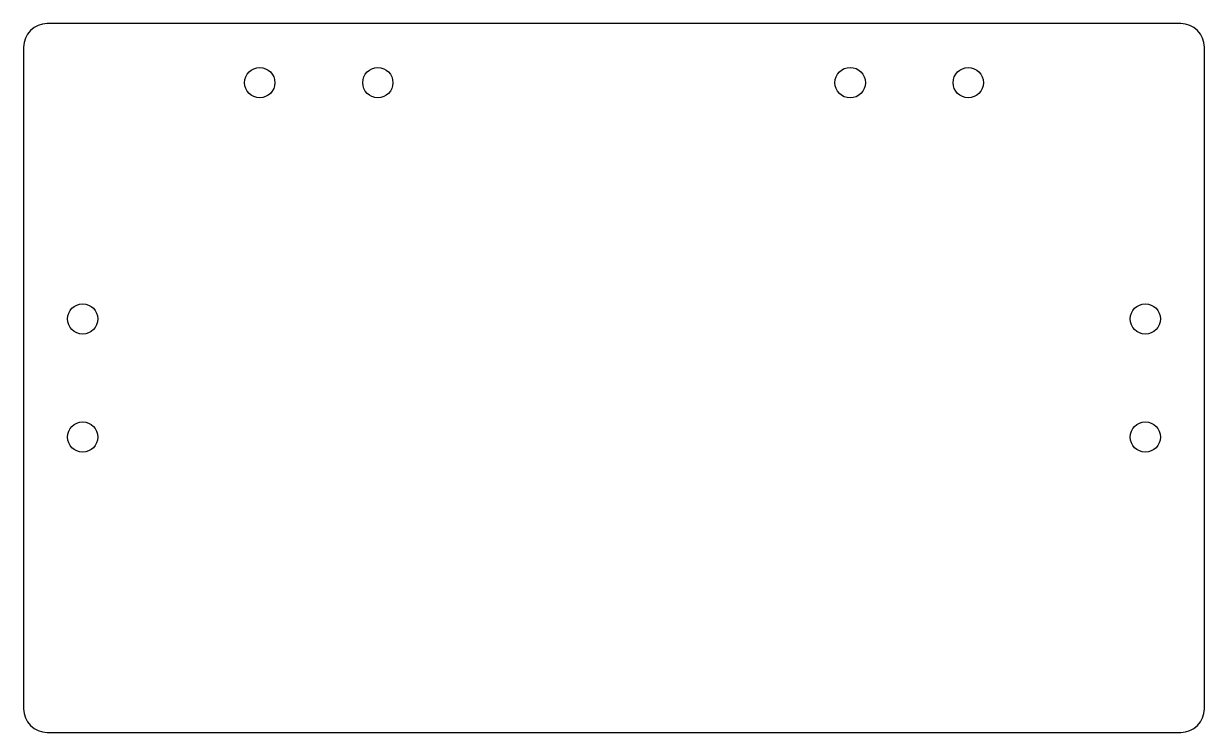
# Model space of a CAD drawing. Header units: inches. Extents: x -5 to 5, y -3 to 3.
import ezdxf

# ---------------------------------------------------------------- set-up
doc = ezdxf.new("R2010")
doc.units = ezdxf.units.IN
doc.header["$MEASUREMENT"] = 0

msp = doc.modelspace()

# ---------------------------------------------------------------- linework, layer by layer
at = {"color": 7, "linetype": 'Continuous', "lineweight": 25}
for p, q in [((4.8, 3), (-4.8, 3)), ((-5, 2.8), (-5, -2.8)), ((5, -2.8), (5, 2.8)), ((-4.8, -3), (4.8, -3))]:
    msp.add_line(p, q, dxfattribs=at)
for centre, radius in [((-3, 2.5), 0.128), ((-2, 2.5), 0.128), ((2, 2.5), 0.129), ((3, 2.5), 0.128), ((-4.5, 0.5), 0.128), ((4.5, 0.5), 0.128), ((-4.5, -0.5), 0.128), ((4.5, -0.5), 0.128)]:
    msp.add_circle(centre, radius, dxfattribs=at)
for centre, start, end in [((-4.8, 2.8), 90, 180), ((4.8, 2.8), 0, 90), ((-4.8, -2.8), 180, 270), ((4.8, -2.8), 270, 0)]:
    msp.add_arc(centre, 0.2, start, end, dxfattribs=at)

doc.saveas('drawing.dxf')
